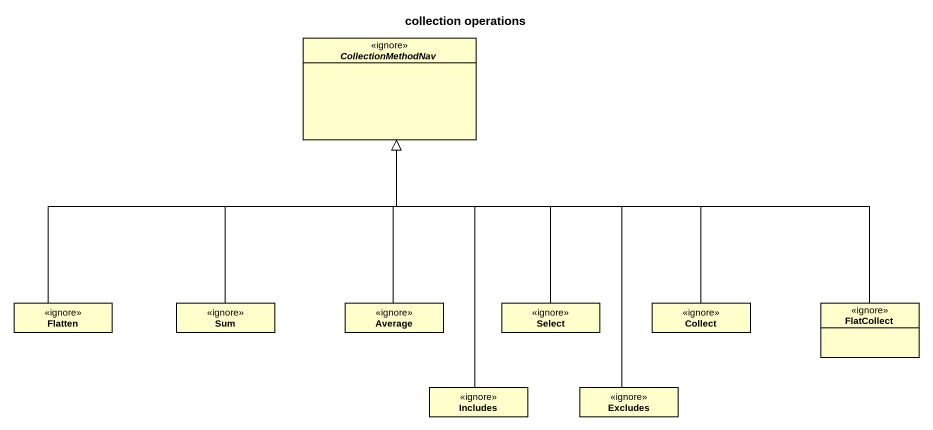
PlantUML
@startuml
title collection operations
hide circle
hide empty members
abstract class CollectionMethodNav <<ignore>>
class Flatten <<ignore>>
class Sum <<ignore>>
class Average <<ignore>>
class Select <<ignore>>
class Collect <<ignore>>
class FlatCollect <<ignore>>
class Includes <<ignore>>
class Excludes <<ignore>>
Flatten -up-|> CollectionMethodNav
Sum -up-|> CollectionMethodNav
Average -up-|> CollectionMethodNav
Select -up-|> CollectionMethodNav
Collect -up-|> CollectionMethodNav
FlatCollect -left-|> CollectionMethodNav
Includes -up-|> CollectionMethodNav
Excludes -up-|> CollectionMethodNav
@enduml
